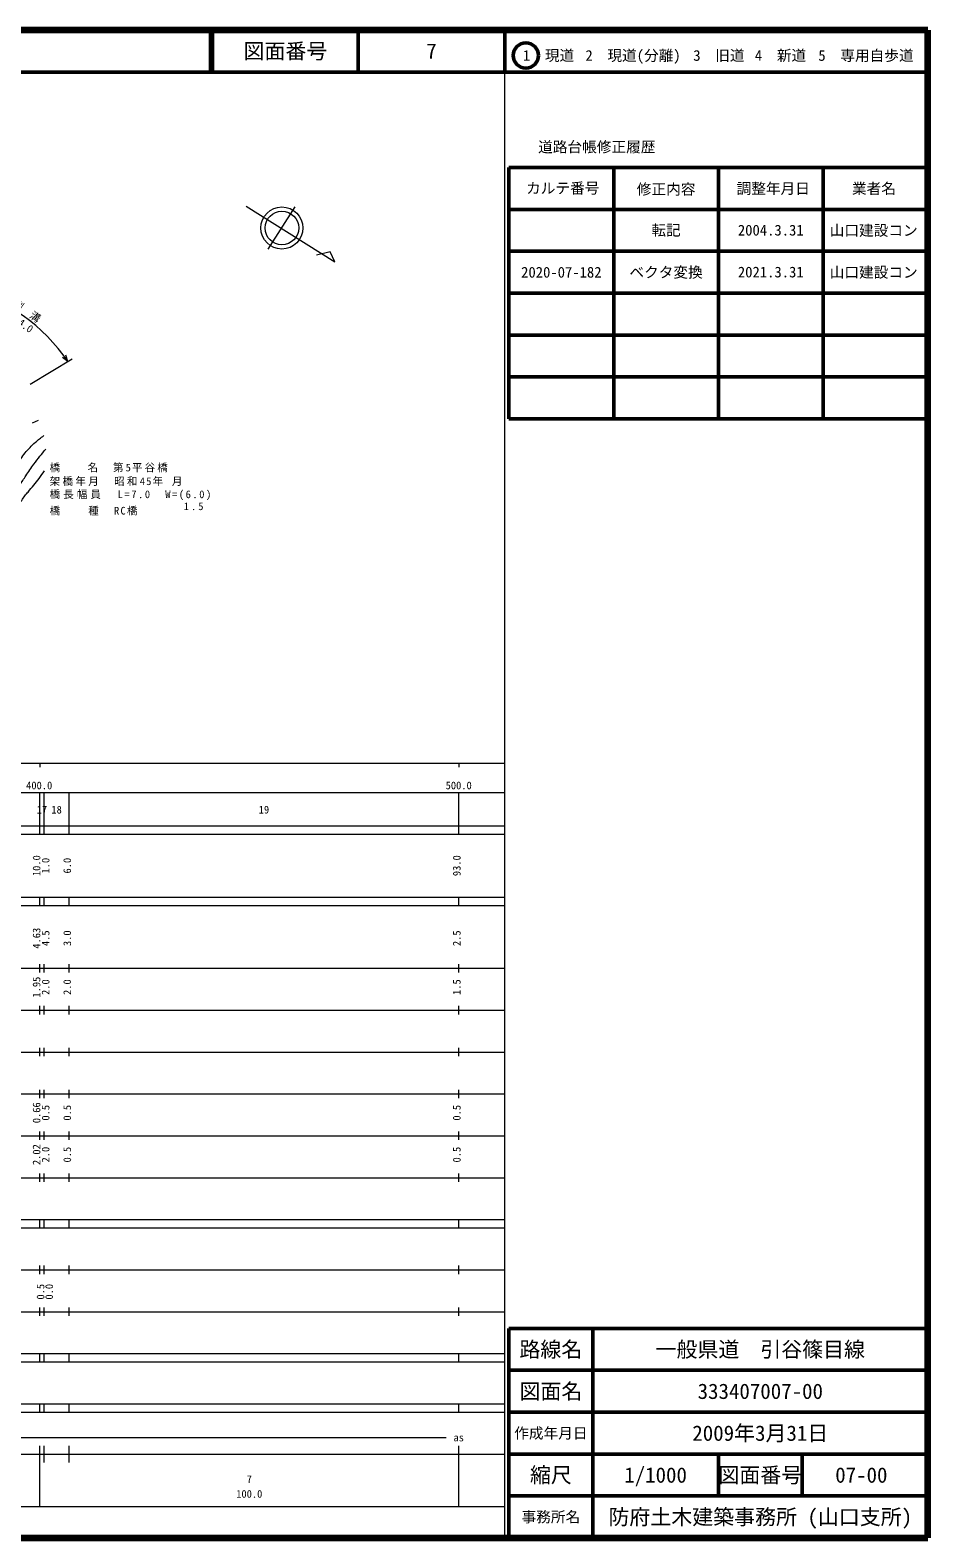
# Model space of a CAD drawing. Units: millimetres, scale not verified. Extents: x 40000 to 680000, y 20000 to 380000.
# Drawn here: x 465686 to 680000, y 20000 to 380000 of the extents above; entities that cross this region are included whole.
import ezdxf
from ezdxf.enums import TextEntityAlignment as Align

# ---------------------------------------------------------------- set-up
doc = ezdxf.new("R2010")
doc.units = ezdxf.units.MM
doc.header["$LTSCALE"] = 1000
for name, color, linetype, lineweight in [('M-BGD', 7, 'Continuous', 13), ('M-BMK-SRVR', 3, 'Continuous', 13), ('M-STR-HTXT', 7, 'Continuous', 13), ('M-TTL', 2, 'Continuous', 140), ('M-TTL-BAND', 7, 'Continuous', 13), ('M-TTL-FRAM', 2, 'Continuous', 50), ('M-TTL-LINE', 7, 'Continuous', 50)]:
    doc.layers.add(name, color=color, linetype=linetype, lineweight=lineweight)
doc.layers.add('M-TTL-TXT', color=7, linetype='Continuous')
doc.styles.add('ＭＳ ゴシック', font='')
doc.styles.get('ＭＳ ゴシック').set_extended_font_data('MS Gothic')

msp = doc.modelspace()

# ---------------------------------------------------------------- linework, layer by layer
at = {"layer": 'M-BGD'}
msp.add_line((466209, 286219), (467677, 286903), dxfattribs=at)
for points, knots in [([(433691, 254345), (435918, 254874), (438166, 255319), (440371, 255931), (441919, 256361), (443477, 256785), (444964, 257393), (446277, 257929), (447572, 258542), (448763, 259313), (449876, 260034), (450910, 260886), (451853, 261818), (452829, 262784), (453589, 263948), (454483, 264991), (455439, 266106), (456450, 267173), (457405, 268289), (457945, 268920), (458520, 269526), (458992, 270210), (459647, 271159), (460122, 272220), (460704, 273216), (461277, 274196), (461841, 275183), (462457, 276138), (463098, 277132), (463727, 278140), (464475, 279056), (465221, 279969), (466052, 280814), (466924, 281607), (467555, 282180), (468260, 282665), (468928, 283194)], [0, 0, 0, 0, 1, 1, 1, 2, 2, 2, 3, 3, 3, 4, 4, 4, 5, 5, 5, 6, 6, 6, 7, 7, 7, 8, 8, 8, 9, 9, 9, 10, 10, 10, 11, 11, 11, 12, 12, 12, 12]), ([(443415, 255010), (444169, 255295), (444935, 255552), (445678, 255864), (446653, 256273), (447624, 256698), (448554, 257200), (449527, 257724), (450470, 258309), (451375, 258944), (452027, 259402), (452654, 259899), (453249, 260429), (454124, 261208), (454915, 262078), (455735, 262915), (456598, 263797), (457452, 264687), (458296, 265587), (459329, 266689), (460396, 267762), (461358, 268927), (462012, 269720), (462602, 270564), (463195, 271404), (463703, 272125), (464173, 272873), (464670, 273603), (465304, 274535), (465932, 275471), (466590, 276386), (467051, 277026), (467517, 277663), (468010, 278279), (468462, 278844), (468950, 279380), (469420, 279930)], [0, 0, 0, 0, 1, 1, 1, 2, 2, 2, 3, 3, 3, 4, 4, 4, 5, 5, 5, 6, 6, 6, 7, 7, 7, 8, 8, 8, 9, 9, 9, 10, 10, 10, 11, 11, 11, 12, 12, 12, 12]), ([(456594, 259598), (457517, 260691), (458400, 261819), (459364, 262876), (460046, 263624), (460804, 264299), (461492, 265041), (461978, 265565), (462461, 266094), (462902, 266656), (463446, 267346), (463888, 268112), (464424, 268808), (464665, 269121), (464929, 269416), (465185, 269717), (465645, 270259), (466127, 270782), (466576, 271332), (467017, 271871), (467446, 272421), (467857, 272983), (468282, 273565), (468673, 274171), (469081, 274764)], [0, 0, 0, 0, 1, 1, 1, 2, 2, 2, 3, 3, 3, 4, 4, 4, 5, 5, 5, 6, 6, 6, 7, 7, 7, 8, 8, 8, 8])]:
    msp.add_open_spline(points, degree=3, knots=knots, dxfattribs=at)
at = {"layer": 'M-BMK-SRVR'}
for p, q in [((517240, 338000), (538412, 324706)), ((528844, 337774), (522458, 327675)), ((537311, 327060), (534048, 326280)), ((538412, 324706), (537311, 327060))]:
    msp.add_line(p, q, dxfattribs=at)
for radius in [5016, 4013]:
    msp.add_circle((525786, 332760), radius, dxfattribs=at)
at = {"layer": 'M-STR-HTXT'}
for p, q in [((465689, 295497), (475742, 301535)), ((474670, 300892), (473439, 301860)), ((474670, 300892), (474176, 302378))]:
    msp.add_line(p, q, dxfattribs=at)
msp.add_arc((439477, 277065), 42500, 34.09977, 75.44267, dxfattribs=at)
at = {"layer": 'M-TTL'}
for p, q in [((680000, 380000), (40000, 380000)), ((680000, 20000), (680000, 380000)), ((40000, 20000), (680000, 20000))]:
    msp.add_line(p, q, dxfattribs=at)
at = {"layer": 'M-TTL-BAND'}
for p, q in [((579000, 20000), (579000, 370000)), ((40000, 205000), (579000, 205000)), ((468000, 205000), (468000, 204000)), ((568000, 205000), (568000, 204000)), ((68000, 198000), (579000, 198000)), ((468000, 188000), (468000, 198000)), ((469000, 188000), (469000, 198000)), ((475000, 188000), (475000, 198000)), ((568000, 188000), (568000, 198000)), ((40000, 190000), (579000, 190000)), ((40000, 188000), (579000, 188000)), ((40000, 173000), (579000, 173000)), ((468000, 171000), (468000, 173000)), ((469000, 171000), (469000, 173000)), ((475000, 171000), (475000, 173000)), ((568000, 171000), (568000, 173000)), ((40000, 171000), (579000, 171000)), ((40000, 156000), (579000, 156000)), ((468000, 155000), (468000, 157000)), ((469000, 155000), (469000, 157000)), ((475000, 155000), (475000, 157000)), ((568000, 155000), (568000, 157000)), ((46000, 146000), (579000, 146000)), ((468000, 145000), (468000, 147000)), ((469000, 145000), (469000, 147000)), ((475000, 145000), (475000, 147000)), ((568000, 145000), (568000, 147000)), ((468000, 135000), (468000, 137000)), ((469000, 135000), (469000, 137000)), ((475000, 135000), (475000, 137000)), ((568000, 135000), (568000, 137000)), ((52000, 136000), (579000, 136000)), ((46000, 126000), (579000, 126000)), ((468000, 125000), (468000, 127000)), ((469000, 125000), (469000, 127000)), ((475000, 125000), (475000, 127000)), ((568000, 125000), (568000, 127000)), ((52000, 116000), (579000, 116000)), ((468000, 115000), (468000, 117000)), ((469000, 115000), (469000, 117000)), ((475000, 115000), (475000, 117000)), ((568000, 115000), (568000, 117000)), ((46000, 106000), (579000, 106000)), ((468000, 105000), (468000, 107000)), ((469000, 105000), (469000, 107000)), ((475000, 105000), (475000, 107000)), ((568000, 105000), (568000, 107000)), ((40000, 96000), (579000, 96000)), ((40000, 94000), (579000, 94000)), ((468000, 94000), (468000, 96000)), ((469000, 94000), (469000, 96000)), ((475000, 94000), (475000, 96000)), ((568000, 94000), (568000, 96000)), ((49000, 84000), (579000, 84000)), ((468000, 83000), (468000, 85000)), ((469000, 83000), (469000, 85000)), ((475000, 83000), (475000, 85000)), ((568000, 83000), (568000, 85000)), ((40000, 74000), (579000, 74000)), ((468000, 73000), (468000, 75000)), ((469000, 73000), (469000, 75000)), ((475000, 73000), (475000, 75000)), ((568000, 73000), (568000, 75000)), ((40000, 64000), (579000, 64000)), ((40000, 62000), (579000, 62000)), ((468000, 62000), (468000, 64000)), ((469000, 62000), (469000, 64000)), ((475000, 62000), (475000, 64000)), ((568000, 62000), (568000, 64000)), ((40000, 52000), (579000, 52000)), ((468000, 50000), (468000, 52000)), ((469000, 50000), (469000, 52000)), ((475000, 50000), (475000, 52000)), ((568000, 50000), (568000, 52000)), ((40000, 50000), (579000, 50000)), ((71000, 44000), (565000, 44000)), ((40000, 40000), (579000, 40000)), ((468000, 27500), (468000, 42000)), ((469000, 38000), (469000, 42000)), ((475000, 38000), (475000, 42000)), ((568000, 27500), (568000, 42000)), ((68000, 27500), (579000, 27500))]:
    msp.add_line(p, q, dxfattribs=at)
at = {"layer": 'M-TTL-FRAM'}
for p, q in [((580000, 347197), (580000, 287197)), ((580000, 347197), (680000, 347197)), ((580000, 287197), (680000, 287197)), ((680000, 70000), (580000, 70000)), ((580000, 70000), (580000, 20000))]:
    msp.add_line(p, q, dxfattribs=at)
at = {"layer": 'M-TTL-LINE'}
for p, q in [((508747, 380000), (508747, 370000)), ((509247, 380000), (509247, 370000)), ((543997, 380000), (543997, 370000)), ((579000, 380000), (579000, 370000)), ((40000, 370000), (680000, 370000)), ((605000, 347197), (605000, 287197)), ((630000, 347197), (630000, 287197)), ((655000, 347197), (655000, 287197)), ((580000, 337197), (680000, 337197)), ((580000, 327197), (680000, 327197)), ((580000, 317197), (680000, 317197)), ((580000, 307197), (680000, 307197)), ((580000, 297197), (680000, 297197)), ((600000, 70000), (600000, 20000)), ((680000, 60000), (580000, 60000)), ((680000, 50000), (580000, 50000)), ((680000, 40000), (580000, 40000)), ((630000, 40000), (630000, 30000)), ((650000, 40000), (650000, 30000)), ((680000, 30000), (580000, 30000))]:
    msp.add_line(p, q, dxfattribs=at)
msp.add_circle((584031, 373958), 3000, dxfattribs=at)

# ---------------------------------------------------------------- texts
at = {"layer": 'M-STR-HTXT', "style": 'ＭＳ ゴシック'}
for s, p in [('L=14.0', (462234, 309310)), ('側\u3000溝', (463993, 311781))]:
    msp.add_text(s, height=1833, rotation=324.771, dxfattribs=at).set_placement(p, align=Align.BOTTOM_CENTER)
at = {"layer": 'M-STR-HTXT', "char_height": 1833, "attachment_point": 7, "style": 'ＭＳ ゴシック'}
for s, insert in [('\\T1.21;橋\u3000\u3000名\u3000第5平谷橋', (470336, 274441)), ('\\T1.3;橋長幅員\u3000L=7.0\u3000W=(6.0)', (470336, 267767)), ('\\T1.23;架橋年月\u3000昭和45年\\~月', (470336, 271167)), ('\\T1.23;橋\u3000\u3000種\u3000RC橋', (470336, 264129)), ('\\T1.4;1.5', (502335, 265364))]:
    msp.add_mtext(s, dxfattribs=dict(at, insert=insert))
at = {"layer": 'M-TTL-BAND', "style": 'ＭＳ ゴシック'}
for s, p in [('400.0', (467844, 198195)), ('500.0', (568000, 198195)), ('17', (468500, 192405)), ('18', (472000, 192405)), ('19', (521500, 192405)), ('as', (568000, 42500)), ('7', (518000, 32523)), ('100.0', (518000, 29033))]:
    msp.add_text(s, height=1833, dxfattribs=at).set_placement(p, align=Align.BOTTOM_CENTER)
for s, p in [('10.0', (468673, 180500)), ('1.0', (470836, 180500)), ('6.0', (476000, 180500)), ('93.0', (569000, 180500)), ('4.63', (468673, 163174)), ('4.5', (470836, 163174)), ('3.0', (476000, 163174)), ('2.5', (569000, 163174)), ('1.95', (468673, 151500)), ('2.0', (470836, 151500)), ('2.0', (476000, 151500)), ('1.5', (569000, 151500)), ('0.66', (468673, 121500)), ('0.5', (470836, 121500)), ('0.5', (476000, 121500)), ('0.5', (569000, 121500)), ('2.02', (468673, 111500)), ('2.0', (470836, 111500)), ('0.5', (476000, 111500)), ('0.5', (569000, 111500)), ('0.5', (469626, 78764)), ('0.5', (469626, 78764)), ('0.0', (471683, 78764))]:
    msp.add_text(s, height=1833, rotation=90, dxfattribs=at).set_placement(p, align=Align.BOTTOM_CENTER)
at = {"layer": 'M-TTL-TXT', "style": 'ＭＳ ゴシック'}
for s, height, p in [('図面番号', 3666, (526622, 375000)), ('7', 3666, (561497, 375000)), ('1\u3000現道', 2566, (589448, 373958)), ('2\u3000現道(分離)', 2566, (609619, 373958)), ('3\u3000旧道', 2566, (630121, 373958)), ('4\u3000新道', 2566, (644824, 373958)), ('5\u3000専用自歩道', 2566, (665228, 373958)), ('道路台帳修正履歴', 2566, (600968, 352113)), ('カルテ番号', 2566, (592839, 342277)), ('修正内容', 2566, (617509, 342023)), ('調整年月日', 2566, (643089, 342197)), ('業者名', 2566, (667134, 342197)), ('転記', 2566, (617500, 332245)), ('2004.3.31', 2566, (642500, 332245)), ('山口建設コン', 2566, (667077, 332189)), ('2020-07-182', 2566, (592500, 322197)), ('ベクタ変換', 2566, (617499, 322197)), ('2021.3.31', 2566, (642500, 322245)), ('山口建設コン', 2566, (667077, 322189)), ('路線名', 3666, (590000, 65000)), ('路線名', 3666, (590000, 65000)), ('一般県道\u3000引谷篠目線', 3666, (640000, 65000)), ('図面名', 3666, (590000, 55000)), ('図面名', 3666, (590000, 55000)), ('333407007-00', 3666, (640000, 55000)), ('2009年3月31日', 3666, (640000, 45000)), ('作成年月日', 2566, (590000, 45000)), ('作成年月日', 2566, (590000, 45000)), ('縮尺', 3666, (590000, 35000)), ('縮尺', 3666, (590000, 35000)), ('1/1000', 3666, (615000, 35000)), ('図面番号', 3666, (640000, 35000)), ('図面番号', 3666, (640000, 35000)), ('07-00', 3666, (664125, 35000)), ('事務所名', 2566, (590000, 25000)), ('事務所名', 2566, (590000, 25000)), ('防府土木建築事務所 (山口支所)', 3666, (640000, 25000))]:
    msp.add_text(s, height=height, dxfattribs=at).set_placement(p, align=Align.MIDDLE_CENTER)

doc.saveas('drawing.dxf')
